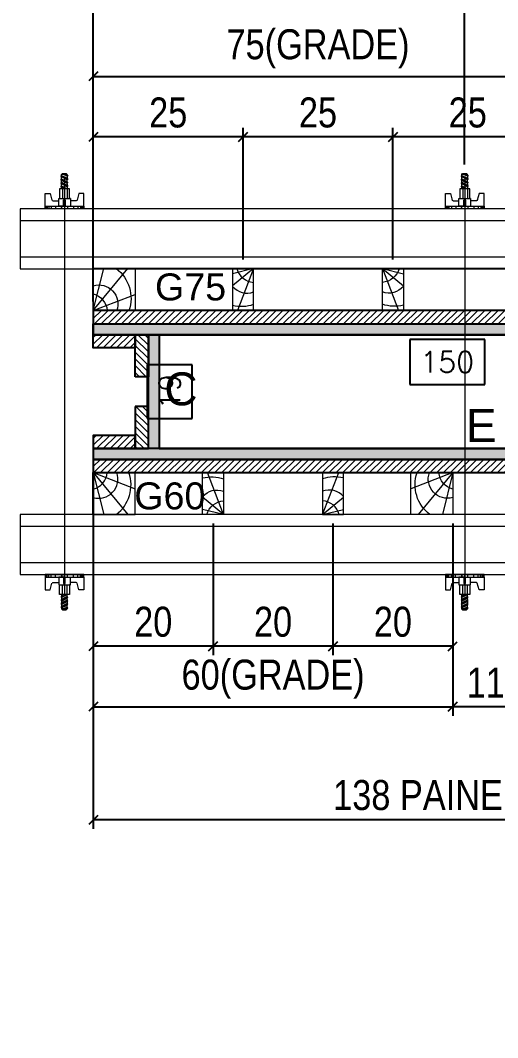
# Model space of a CAD drawing. Header units: millimetres. Extents: x 1945 to 8225, y 304 to 15137.
# Drawn here: x 7068.7 to 7228, y 7732.9 to 8072.3 of the extents above; entities that cross this region are included whole.
import ezdxf
from ezdxf.enums import TextEntityAlignment as Align

# ---------------------------------------------------------------- set-up
doc = ezdxf.new("R2010")
doc.units = ezdxf.units.MM
for name, color, linetype, lineweight in [('CONCRETO', 251, 'Continuous', 25), ('Hachura', 251, 'Continuous', 9), ('Madeira', 126, 'Continuous', 18), ('Perfil Metálico', 224, 'Continuous', 18)]:
    doc.layers.add(name, color=color, linetype=linetype, lineweight=lineweight)
for name, color, linetype in [('COTA', 241, 'Continuous'), ('MEIO_PONT', 93, 'Continuous'), ('Painéis', 200, 'Continuous'), ('SARRAFO', 251, 'Continuous'), ('TEXTO_GERAL', 7, 'Continuous')]:
    doc.layers.add(name, color=color, linetype=linetype)
doc.styles.add('ARIAL', font='arial.ttf')
doc.styles.add('COTA TECNICA 2X', font='techl___.ttf', dxfattribs={"height": 10})
doc.styles.add('ROMANS', font='romans.shx')
doc.styles.add('SANSSERIF', font='sas_____.pfb')
doc.dimstyles.new('Cota Seção interna', dxfattribs={"dimtxt": 7, "dimasz": 6, "dimexe": 0.18, "dimexo": 2, "dimgap": -4, "dimtad": 3, "dimdec": 1, "dimlfac": 0.5, "dimzin": 12, "dimdsep": 46, "dimtxsty": 'ROMANS', "dimblk": 'ARCHTICK', "dimcen": 0.09, "dimse1": 1, "dimse2": 1, "dimsd1": 1, "dimsd2": 1, "dimclrd": 180, "dimclre": 5, "dimclrt": 1, "dimadec": 0, "dimazin": 3, "dimtfac": 1, "dimtdec": 1, "dimtofl": 0, "dimtmove": 0, "dimatfit": 3, "dimldrblk": 'ARCHTICK', "dimfxl": 1, "dimtolj": 1, "dimtzin": 0, "dimarcsym": 0})
doc.dimstyles.new('SECAO PILAR', dxfattribs={"dimtxt": 10, "dimasz": 3, "dimexe": 3, "dimexo": 3, "dimgap": 3, "dimtad": 1, "dimdec": 1, "dimlfac": 0.5, "dimzin": 12, "dimdsep": 46, "dimtxsty": 'COTA TECNICA 2X', "dimblk1": 'OBLIQUE', "dimblk2": 'OBLIQUE', "dimsah": 1, "dimcen": 0.9, "dimclrd": 256, "dimclre": 256, "dimclrt": 256, "dimadec": 1, "dimazin": 3, "dimtfac": 1, "dimtdec": 1, "dimtmove": 0, "dimatfit": 3, "dimfxl": 1, "dimtolj": 1, "dimtzin": 12, "dimarcsym": 0})
pattern_1 = [(45, (16760.9936, 30087.8142), (-1.12253202, 1.12253202), [])]
pattern_2 = [(135, (-15272.7664, 16329.9579), (-1.12253202, -1.12253202), [])]
pattern_3 = [(45, (16829.9936, 30095.8142), (-1.12253202, 1.12253202), [])]

# ---------------------------------------------------------------- blocks, each defined once
blk = doc.blocks.new('*D708')
at = {"layer": 'COTA', "color": 180, "lineweight": -2, "transparency": 16777216}
for p, q in [((7126.05, 7957.42), (7111.05, 7957.42)), ((7111.05, 7957.42), (7111.05, 7939.42)), ((7126.05, 7939.42), (7126.05, 7957.42)), ((7111.05, 7939.42), (7126.05, 7939.42))]:
    blk.add_line(p, q, dxfattribs=at)
at = {"layer": 'Defpoints', "color": 0, "transparency": 16777216}
for p in [(7115.05, 7967.42), (7130.05, 7967.42), (7115.05, 7929.42)]:
    blk.add_point(p, dxfattribs=at)
at = {"layer": 'COTA', "color": 1, "transparency": 16777216, "insert": (7118.55, 7948.42), "char_height": 7, "attachment_point": 5, "rotation": 90, "style": 'ROMANS'}
blk.add_mtext('\\A1;19', dxfattribs=at)
blk = doc.blocks.new('_ArchTick')
at = {"color": 0, "linetype": 'ByBlock', "const_width": 0.15}
blk.add_lwpolyline([(-0.5, -0.5), (0.5, 0.5)], dxfattribs=at)
blk = doc.blocks.new('C')
at = {"layer": 'Hachura', "color": 0}
for p, q in [((0, 3.22), (0, -3.22)), ((0.45, 3.22), (0, 3.22)), ((0.46, 3.16), (0, 3.16)), ((0.46, 3.05), (0, 3.05)), ((0.46, 2.88), (0, 2.88)), ((0, 2.75), (0, -1.16)), ((0.46, 2.65), (0, 2.65)), ((0.46, 2.23), (0, 2.23)), ((0.45, -3.23), (0.45, 3.22)), ((0.45, 3.22), (2.58, 3.22)), ((1.35, 1.94), (1.35, 0.96)), ((2.58, 2.39), (1.47, 2.09)), ((2.58, 3.22), (2.58, 2.39)), ((0.46, 1.51), (0, 1.51)), ((0.39, 0.49), (0.17, 0.49)), ((1.74, 0.97), (0.45, 0.97)), ((1.45, 0.1), (0.45, 0.1)), ((1.74, -0.97), (1.74, 0.97)), ((1.74, 0.97), (1.74, 0.84)), ((1.74, 0.97), (1.74, 0.84)), ((1.74, 0.84), (3.35, 0.84)), ((3.35, 0.45), (1.74, 0.45)), ((3.32, 0.84), (3.32, -0.84)), ((3.35, 0.84), (3.35, -0.84)), ((3.68, 0.45), (3.35, 0.45)), ((3.84, -0.52), (3.35, 0.45)), ((3.35, 0.06), (3.67, -0.57)), ((3.68, 0.45), (4.16, -0.52)), ((3.72, 0.5), (4.25, -0.57)), ((4.37, -0.55), (3.83, 0.53)), ((4.15, 0.45), (3.93, 0.45)), ((4.42, -0.52), (3.93, 0.45)), ((4.15, 0.45), (4.26, 0.45)), ((4.26, 0.45), (4.74, -0.52)), ((4.3, 0.5), (4.83, -0.57)), ((4.95, -0.55), (4.41, 0.53)), ((4.51, 0.45), (4.84, 0.45)), ((5, -0.52), (4.51, 0.45)), ((4.84, 0.45), (5.32, -0.52)), ((4.88, 0.5), (5.41, -0.57)), ((5.53, -0.55), (4.99, 0.53)), ((5.58, -0.52), (5.09, 0.45)), ((5.42, 0.45), (5.09, 0.45)), ((5.58, -0.52), (5.09, 0.45)), ((5.42, 0.45), (5.74, -0.19)), ((5.46, 0.5), (5.74, -0.07)), ((5.74, 0.19), (5.57, 0.53)), ((5.74, 0.32), (5.68, 0.45)), ((5.68, 0.45), (5.74, 0.45)), ((5.74, 0.45), (5.9, 0.29)), ((5.74, 0.45), (5.74, -0.52)), ((5.9, -0.36), (5.9, 0.29)), ((0.45, 0), (0, 0)), ((0.46, -1.52), (0, -1.52)), ((0.08, -0.48), (0.29, -0.48)), ((0.29, -0.48), (0.4, -0.48)), ((0.45, 0), (0.45, -0.97)), ((0.45, -0.16), (1.45, -0.16)), ((0.45, -0.65), (0.45, -0.32)), ((0.45, -3.23), (0.45, -0.65)), ((0.45, -0.97), (1.74, -0.97)), ((1.35, -1.94), (1.35, -0.97)), ((3.35, -0.32), (1.74, -0.32)), ((3.35, -0.84), (1.74, -0.84)), ((3.35, -0.07), (3.58, -0.52)), ((3.35, -0.52), (3.58, -0.52)), ((3.84, -0.52), (4.16, -0.52)), ((4.42, -0.52), (4.74, -0.52)), ((4.63, -0.52), (4.74, -0.52)), ((5, -0.52), (5.32, -0.52)), ((5.58, -0.52), (5.74, -0.52)), ((5.74, -0.52), (5.9, -0.36)), ((5.74, -0.52), (5.74, -0.52)), ((0.46, -2.23), (0, -2.23)), ((0.46, -2.65), (0, -2.65)), ((0.46, -2.88), (0, -2.88)), ((0.46, -3.05), (0, -3.05)), ((0.46, -3.16), (0, -3.16)), ((0, -3.22), (2.57, -3.22)), ((2.58, -2.39), (1.47, -2.1)), ((2.58, -3.23), (2.58, -2.39))]:
    blk.add_line(p, q, dxfattribs=at)
for centre, radius, start, end in [((1.52, 1.94), 0.161, 104.7436, 180), ((1.44, -0.03), 0.129, 272.695, 87.305), ((3.81, 0.39), 0.143, 25.5688, 154.4312), ((4.39, 0.39), 0.143, 25.5688, 154.4312), ((4.97, 0.39), 0.143, 25.5688, 154.4312), ((5.55, 0.39), 0.143, 25.5688, 154.4312), ((0.17, -0.37), 0.174, 221.744, 317.8592), ((3.71, -0.4), 0.174, 222.1408, 318.256), ((4.29, -0.4), 0.174, 222.1408, 318.256), ((4.87, -0.4), 0.174, 222.1408, 318.256), ((5.45, -0.4), 0.174, 222.1408, 318.256), ((5.61, -0.4), 0.174, 317.8592, 318.256), ((1.52, -1.94), 0.161, 180, 255.2564)]:
    blk.add_arc(centre, radius, start, end, dxfattribs=at)
blk = doc.blocks.new('_Oblique')
at = {"color": 0, "linetype": 'ByBlock', "lineweight": -2}
blk.add_line((-0.5, -0.5), (0.5, 0.5), dxfattribs=at)
blk = doc.blocks.new('*D710')
at = {"layer": 'COTA', "lineweight": -2, "transparency": 16777216}
for p, q in [((7093.05, 7978.47), (7093.05, 8125.83)), ((7415.05, 7978.42), (7415.05, 8125.83)), ((7093.05, 8122.83), (7415.05, 8122.83))]:
    blk.add_line(p, q, dxfattribs=at)
at = {"layer": 'Defpoints', "color": 0, "transparency": 16777216}
for p in [(7415.05, 8122.83), (7093.05, 7975.47), (7415.05, 7975.42)]:
    blk.add_point(p, dxfattribs=at)
at = {"layer": 'COTA', "lineweight": -2, "transparency": 16777216, "xscale": 3, "yscale": 3, "zscale": 3, "rotation": 180}
blk.add_blockref('_Oblique', (7093.05, 8122.83), dxfattribs=at)
at = {"layer": 'COTA', "lineweight": -2, "transparency": 16777216, "xscale": 3, "yscale": 3, "zscale": 3}
blk.add_blockref('_Oblique', (7415.05, 8122.83), dxfattribs=at)
at = {"layer": 'COTA', "transparency": 16777216, "insert": (7254.05, 8130.93), "char_height": 10, "attachment_point": 5, "style": 'COTA TECNICA 2X'}
blk.add_mtext('\\A1;161 PAINEL', dxfattribs=at)
blk = doc.blocks.new('*D711')
at = {"layer": 'COTA', "lineweight": -2, "transparency": 16777216}
for p, q in [((7093.05, 7926.42), (7093.05, 7802.55)), ((7369.05, 7926.42), (7369.05, 7802.55)), ((7369.05, 7805.55), (7093.05, 7805.55))]:
    blk.add_line(p, q, dxfattribs=at)
at = {"layer": 'Defpoints', "color": 0, "transparency": 16777216}
for p in [(7093.05, 7929.42), (7369.05, 7929.42), (7093.05, 7805.55)]:
    blk.add_point(p, dxfattribs=at)
at = {"layer": 'COTA', "lineweight": -2, "transparency": 16777216, "xscale": 3, "yscale": 3, "zscale": 3, "rotation": 180}
blk.add_blockref('_Oblique', (7093.05, 7805.55), dxfattribs=at)
at = {"layer": 'COTA', "lineweight": -2, "transparency": 16777216, "xscale": 3, "yscale": 3, "zscale": 3}
blk.add_blockref('_Oblique', (7369.05, 7805.55), dxfattribs=at)
at = {"layer": 'COTA', "transparency": 16777216, "insert": (7204.63, 7813.79), "char_height": 10, "attachment_point": 5, "style": 'COTA TECNICA 2X'}
blk.add_mtext('\\A1;138 PAINEL', dxfattribs=at)
blk = doc.blocks.new('*D716')
at = {"layer": 'COTA', "color": 180, "lineweight": -2, "transparency": 16777216}
for p, q in [((7223.7, 7965.8), (7198.7, 7965.8)), ((7198.7, 7965.8), (7198.7, 7950.8)), ((7223.7, 7950.8), (7223.7, 7965.8)), ((7198.7, 7950.8), (7223.7, 7950.8))]:
    blk.add_line(p, q, dxfattribs=at)
at = {"layer": 'Defpoints', "color": 0, "transparency": 16777216}
for p in [(7115.05, 7967.42), (7415.05, 7967.42), (7415.05, 7946.8)]:
    blk.add_point(p, dxfattribs=at)
at = {"layer": 'COTA', "color": 1, "transparency": 16777216, "insert": (7211.2, 7958.3), "char_height": 7, "attachment_point": 5, "style": 'ROMANS'}
blk.add_mtext('\\A1;150', dxfattribs=at)
blk = doc.blocks.new('*D724')
at = {"layer": 'COTA', "lineweight": -2, "transparency": 16777216}
for p, q in [((7093.05, 7978.47), (7093.05, 8092.3)), ((7216.99, 8024.22), (7216.99, 8092.3)), ((7093.05, 8089.3), (7216.99, 8089.3))]:
    blk.add_line(p, q, dxfattribs=at)
at = {"layer": 'Defpoints', "color": 0, "transparency": 16777216}
for p in [(7216.99, 8089.3), (7216.99, 8021.22), (7093.05, 7975.47)]:
    blk.add_point(p, dxfattribs=at)
at = {"layer": 'COTA', "lineweight": -2, "transparency": 16777216, "xscale": 3, "yscale": 3, "zscale": 3, "rotation": 180}
blk.add_blockref('_Oblique', (7093.05, 8089.3), dxfattribs=at)
at = {"layer": 'COTA', "lineweight": -2, "transparency": 16777216, "xscale": 3, "yscale": 3, "zscale": 3}
blk.add_blockref('_Oblique', (7216.99, 8089.3), dxfattribs=at)
at = {"layer": 'COTA', "transparency": 16777216, "insert": (7155.02, 8097.4), "char_height": 10, "attachment_point": 5, "style": 'COTA TECNICA 2X'}
blk.add_mtext('\\A1;62', dxfattribs=at)
blk = doc.blocks.new('*D725')
at = {"layer": 'COTA', "lineweight": -2, "transparency": 16777216}
for p, q in [((7216.99, 8024.22), (7216.99, 8092.3)), ((7330.99, 8024.22), (7330.99, 8092.3)), ((7216.99, 8089.3), (7330.99, 8089.3))]:
    blk.add_line(p, q, dxfattribs=at)
at = {"layer": 'Defpoints', "color": 0, "transparency": 16777216}
for p in [(7330.99, 8089.3), (7216.99, 8021.22), (7330.99, 8021.22)]:
    blk.add_point(p, dxfattribs=at)
at = {"layer": 'COTA', "lineweight": -2, "transparency": 16777216, "xscale": 3, "yscale": 3, "zscale": 3, "rotation": 180}
blk.add_blockref('_Oblique', (7216.99, 8089.3), dxfattribs=at)
at = {"layer": 'COTA', "lineweight": -2, "transparency": 16777216, "xscale": 3, "yscale": 3, "zscale": 3}
blk.add_blockref('_Oblique', (7330.99, 8089.3), dxfattribs=at)
at = {"layer": 'COTA', "transparency": 16777216, "insert": (7273.99, 8097.41), "char_height": 10, "attachment_point": 5, "style": 'COTA TECNICA 2X'}
blk.add_mtext('\\A1;57', dxfattribs=at)
blk = doc.blocks.new('*D727')
at = {"layer": 'COTA', "color": 180, "lineweight": -2, "transparency": 16777216}
for p, q in [((7274.01, 7948.42), (7251.01, 7948.42)), ((7251.01, 7948.42), (7251.01, 7933.42)), ((7274.01, 7933.42), (7274.01, 7948.42)), ((7251.01, 7933.42), (7274.01, 7933.42))]:
    blk.add_line(p, q, dxfattribs=at)
at = {"layer": 'Defpoints', "color": 0, "transparency": 16777216}
for p in [(7115.05, 7929.42), (7115.05, 7929.42), (7377.05, 7929.42)]:
    blk.add_point(p, dxfattribs=at)
at = {"layer": 'COTA', "color": 1, "transparency": 16777216, "insert": (7262.51, 7940.92), "char_height": 7, "attachment_point": 5, "style": 'ROMANS'}
blk.add_mtext('\\A1;131', dxfattribs=at)
blk = doc.blocks.new('PONTALETE')
at = {"layer": 'Madeira'}
for q in [(2.71, 7), (7, 5.76), (7, 1.74)]:
    blk.add_line((0, 0), q, dxfattribs=at)
blk.add_lwpolyline([(0, 0), (7, 0), (7, 7), (0, 7)], close=True, dxfattribs=at)
for centre, radius, start, end in [((2.04, 0.06), 6.23, 37.2818, 109.0913), ((1.09, 0.9), 3.19, 343.603, 109.9847), ((-0.21, -0.78), 3.09, 14.6322, 86.0383)]:
    blk.add_arc(centre, radius, start, end, dxfattribs=at)
blk = doc.blocks.new('MEIO PONTALETE')
at = {"layer": 'Madeira'}
for q in [(2.71, 7), (3.5, 2.88), (3.5, 0.87)]:
    blk.add_line((0, 0), q, dxfattribs=at)
blk.add_lwpolyline([(0, 0), (3.5, 0), (3.5, 7), (0, 7)], close=True, dxfattribs=at)
for centre, radius, start, end in [((2.04, 0.06), 6.23, 76.4499, 109.0913), ((1.09, 0.9), 3.19, 40.9063, 109.9847), ((-0.21, -0.78), 3.09, 14.6322, 86.0383)]:
    blk.add_arc(centre, radius, start, end, dxfattribs=at)
blk = doc.blocks.new('*D747')
at = {"layer": 'COTA', "lineweight": -2, "transparency": 16777216}
for p, q in [((7193.05, 7992.47), (7193.05, 8036.39)), ((7243.05, 8033.39), (7193.05, 8033.39)), ((7243.05, 7992.47), (7243.05, 8036.39))]:
    blk.add_line(p, q, dxfattribs=at)
at = {"layer": 'Defpoints', "color": 0, "transparency": 16777216}
for p in [(7193.05, 8033.39), (7193.05, 7989.47), (7243.05, 7989.47)]:
    blk.add_point(p, dxfattribs=at)
at = {"layer": 'COTA', "lineweight": -2, "transparency": 16777216, "xscale": 3, "yscale": 3, "zscale": 3, "rotation": 180}
blk.add_blockref('_Oblique', (7193.05, 8033.39), dxfattribs=at)
at = {"layer": 'COTA', "lineweight": -2, "transparency": 16777216, "xscale": 3, "yscale": 3, "zscale": 3}
blk.add_blockref('_Oblique', (7243.05, 8033.39), dxfattribs=at)
at = {"layer": 'COTA', "transparency": 16777216, "insert": (7218.05, 8041.5), "char_height": 10, "attachment_point": 5, "style": 'COTA TECNICA 2X'}
blk.add_mtext('\\A1;25', dxfattribs=at)
blk = doc.blocks.new('*D748')
at = {"layer": 'COTA', "lineweight": -2, "transparency": 16777216}
for p, q in [((7143.05, 7992.47), (7143.05, 8036.39)), ((7193.05, 8033.39), (7143.05, 8033.39)), ((7193.05, 7992.47), (7193.05, 8036.39))]:
    blk.add_line(p, q, dxfattribs=at)
at = {"layer": 'Defpoints', "color": 0, "transparency": 16777216}
for p in [(7143.05, 8033.39), (7143.05, 7989.47), (7193.05, 7989.47)]:
    blk.add_point(p, dxfattribs=at)
at = {"layer": 'COTA', "lineweight": -2, "transparency": 16777216, "xscale": 3, "yscale": 3, "zscale": 3, "rotation": 180}
blk.add_blockref('_Oblique', (7143.05, 8033.39), dxfattribs=at)
at = {"layer": 'COTA', "lineweight": -2, "transparency": 16777216, "xscale": 3, "yscale": 3, "zscale": 3}
blk.add_blockref('_Oblique', (7193.05, 8033.39), dxfattribs=at)
at = {"layer": 'COTA', "transparency": 16777216, "insert": (7168.05, 8041.5), "char_height": 10, "attachment_point": 5, "style": 'COTA TECNICA 2X'}
blk.add_mtext('\\A1;25', dxfattribs=at)
blk = doc.blocks.new('*D749')
at = {"layer": 'COTA', "lineweight": -2, "transparency": 16777216}
for p, q in [((7093.05, 7992.46), (7093.05, 8036.39)), ((7143.05, 8033.39), (7093.05, 8033.39)), ((7143.05, 7992.47), (7143.05, 8036.39))]:
    blk.add_line(p, q, dxfattribs=at)
at = {"layer": 'Defpoints', "color": 0, "transparency": 16777216}
for p in [(7093.05, 8033.39), (7093.05, 7989.46), (7143.05, 7989.47)]:
    blk.add_point(p, dxfattribs=at)
at = {"layer": 'COTA', "lineweight": -2, "transparency": 16777216, "xscale": 3, "yscale": 3, "zscale": 3, "rotation": 180}
blk.add_blockref('_Oblique', (7093.05, 8033.39), dxfattribs=at)
at = {"layer": 'COTA', "lineweight": -2, "transparency": 16777216, "xscale": 3, "yscale": 3, "zscale": 3}
blk.add_blockref('_Oblique', (7143.05, 8033.39), dxfattribs=at)
at = {"layer": 'COTA', "transparency": 16777216, "insert": (7118.05, 8041.5), "char_height": 10, "attachment_point": 5, "style": 'COTA TECNICA 2X'}
blk.add_mtext('\\A1;25', dxfattribs=at)
blk = doc.blocks.new('*D750')
at = {"layer": 'COTA', "lineweight": -2, "transparency": 16777216}
for p, q in [((7093.05, 7992.46), (7093.05, 8056.59)), ((7093.05, 8053.59), (7243.05, 8053.59)), ((7243.05, 7992.44), (7243.05, 8056.59))]:
    blk.add_line(p, q, dxfattribs=at)
at = {"layer": 'Defpoints', "color": 0, "transparency": 16777216}
for p in [(7243.05, 8053.59), (7093.05, 7989.46), (7243.05, 7989.44)]:
    blk.add_point(p, dxfattribs=at)
at = {"layer": 'COTA', "lineweight": -2, "transparency": 16777216, "xscale": 3, "yscale": 3, "zscale": 3, "rotation": 180}
blk.add_blockref('_Oblique', (7093.05, 8053.59), dxfattribs=at)
at = {"layer": 'COTA', "lineweight": -2, "transparency": 16777216, "xscale": 3, "yscale": 3, "zscale": 3}
blk.add_blockref('_Oblique', (7243.05, 8053.59), dxfattribs=at)
at = {"layer": 'COTA', "transparency": 16777216, "insert": (7168.05, 8062.81), "char_height": 10, "attachment_point": 5, "style": 'COTA TECNICA 2X'}
blk.add_mtext('\\A1;75(GRADE)', dxfattribs=at)
blk = doc.blocks.new('*D755')
at = {"layer": 'COTA', "lineweight": -2, "transparency": 16777216}
for p, q in [((7173.05, 7904.42), (7173.05, 7860.5)), ((7213.05, 7904.42), (7213.05, 7860.5)), ((7213.05, 7863.5), (7173.05, 7863.5))]:
    blk.add_line(p, q, dxfattribs=at)
at = {"layer": 'Defpoints', "color": 0, "transparency": 16777216}
for p in [(7173.05, 7907.42), (7213.05, 7907.42), (7173.05, 7863.5)]:
    blk.add_point(p, dxfattribs=at)
at = {"layer": 'COTA', "lineweight": -2, "transparency": 16777216, "xscale": 3, "yscale": 3, "zscale": 3, "rotation": 180}
blk.add_blockref('_Oblique', (7173.05, 7863.5), dxfattribs=at)
at = {"layer": 'COTA', "lineweight": -2, "transparency": 16777216, "xscale": 3, "yscale": 3, "zscale": 3}
blk.add_blockref('_Oblique', (7213.05, 7863.5), dxfattribs=at)
at = {"layer": 'COTA', "transparency": 16777216, "insert": (7193.05, 7871.6), "char_height": 10, "attachment_point": 5, "style": 'COTA TECNICA 2X'}
blk.add_mtext('\\A1;20', dxfattribs=at)
blk = doc.blocks.new('*D756')
at = {"layer": 'COTA', "lineweight": -2, "transparency": 16777216}
for p, q in [((7133.05, 7904.42), (7133.05, 7860.5)), ((7173.05, 7904.42), (7173.05, 7860.5)), ((7173.05, 7863.5), (7133.05, 7863.5))]:
    blk.add_line(p, q, dxfattribs=at)
at = {"layer": 'Defpoints', "color": 0, "transparency": 16777216}
for p in [(7133.05, 7907.42), (7173.05, 7907.42), (7133.05, 7863.5)]:
    blk.add_point(p, dxfattribs=at)
at = {"layer": 'COTA', "lineweight": -2, "transparency": 16777216, "xscale": 3, "yscale": 3, "zscale": 3, "rotation": 180}
blk.add_blockref('_Oblique', (7133.05, 7863.5), dxfattribs=at)
at = {"layer": 'COTA', "lineweight": -2, "transparency": 16777216, "xscale": 3, "yscale": 3, "zscale": 3}
blk.add_blockref('_Oblique', (7173.05, 7863.5), dxfattribs=at)
at = {"layer": 'COTA', "transparency": 16777216, "insert": (7153.05, 7871.6), "char_height": 10, "attachment_point": 5, "style": 'COTA TECNICA 2X'}
blk.add_mtext('\\A1;20', dxfattribs=at)
blk = doc.blocks.new('*D757')
at = {"layer": 'COTA', "lineweight": -2, "transparency": 16777216}
for p, q in [((7093.05, 7904.43), (7093.05, 7860.5)), ((7133.05, 7904.42), (7133.05, 7860.5)), ((7133.05, 7863.5), (7093.05, 7863.5))]:
    blk.add_line(p, q, dxfattribs=at)
at = {"layer": 'Defpoints', "color": 0, "transparency": 16777216}
for p in [(7093.05, 7907.43), (7133.05, 7907.42), (7093.05, 7863.5)]:
    blk.add_point(p, dxfattribs=at)
at = {"layer": 'COTA', "lineweight": -2, "transparency": 16777216, "xscale": 3, "yscale": 3, "zscale": 3, "rotation": 180}
blk.add_blockref('_Oblique', (7093.05, 7863.5), dxfattribs=at)
at = {"layer": 'COTA', "lineweight": -2, "transparency": 16777216, "xscale": 3, "yscale": 3, "zscale": 3}
blk.add_blockref('_Oblique', (7133.05, 7863.5), dxfattribs=at)
at = {"layer": 'COTA', "transparency": 16777216, "insert": (7113.05, 7871.6), "char_height": 10, "attachment_point": 5, "style": 'COTA TECNICA 2X'}
blk.add_mtext('\\A1;20', dxfattribs=at)
blk = doc.blocks.new('*D758')
at = {"layer": 'COTA', "lineweight": -2, "transparency": 16777216}
for p, q in [((7093.05, 7904.43), (7093.05, 7840.3)), ((7213.05, 7904.45), (7213.05, 7840.3)), ((7093.05, 7843.3), (7213.05, 7843.3))]:
    blk.add_line(p, q, dxfattribs=at)
at = {"layer": 'Defpoints', "color": 0, "transparency": 16777216}
for p in [(7093.05, 7907.43), (7213.05, 7907.45), (7213.05, 7843.3)]:
    blk.add_point(p, dxfattribs=at)
at = {"layer": 'COTA', "lineweight": -2, "transparency": 16777216, "xscale": 3, "yscale": 3, "zscale": 3, "rotation": 180}
blk.add_blockref('_Oblique', (7093.05, 7843.3), dxfattribs=at)
at = {"layer": 'COTA', "lineweight": -2, "transparency": 16777216, "xscale": 3, "yscale": 3, "zscale": 3}
blk.add_blockref('_Oblique', (7213.05, 7843.3), dxfattribs=at)
at = {"layer": 'COTA', "transparency": 16777216, "insert": (7153.05, 7852.52), "char_height": 10, "attachment_point": 5, "style": 'COTA TECNICA 2X'}
blk.add_mtext('\\A1;60(GRADE)', dxfattribs=at)
blk = doc.blocks.new('*D1521')
at = {"layer": 'COTA', "lineweight": -2, "transparency": 16777216}
for p, q in [((7213.05, 7904.45), (7213.05, 7840.3)), ((7235.04, 7904.41), (7235.04, 7840.3)), ((7235.04, 7843.3), (7213.05, 7843.3))]:
    blk.add_line(p, q, dxfattribs=at)
at = {"layer": 'Defpoints', "color": 0, "transparency": 16777216}
for p in [(7213.05, 7907.45), (7235.04, 7907.41), (7213.05, 7843.3)]:
    blk.add_point(p, dxfattribs=at)
at = {"layer": 'COTA', "lineweight": -2, "transparency": 16777216, "xscale": 3, "yscale": 3, "zscale": 3, "rotation": 180}
blk.add_blockref('_Oblique', (7213.05, 7843.3), dxfattribs=at)
at = {"layer": 'COTA', "lineweight": -2, "transparency": 16777216, "xscale": 3, "yscale": 3, "zscale": 3}
blk.add_blockref('_Oblique', (7235.04, 7843.3), dxfattribs=at)
at = {"layer": 'COTA', "transparency": 16777216, "insert": (7224.05, 7851.36), "char_height": 10, "attachment_point": 5, "style": 'COTA TECNICA 2X'}
blk.add_mtext('\\A1;11', dxfattribs=at)

msp = doc.modelspace()

# ---------------------------------------------------------------- hatches: boundary and pattern name
at = {"layer": 'Hachura'}
h = msp.add_hatch(dxfattribs=at)
h.set_pattern_fill('ANSI31', color=256, scale=0.5, angle=360, style=0)
h.set_pattern_definition(pattern_3)
h.paths.add_polyline_path([(7093.05, 7971.02), (7093.05, 7975.42), (7415.05, 7975.42), (7415.05, 7971.02)])
h = msp.add_hatch(color=256, dxfattribs=at)
h.dxf.hatch_style = 1
h.paths.add_polyline_path([(7093.05, 7967.42), (7093.05, 7971.02), (7415.05, 7971.02), (7415.05, 7967.42)])
h = msp.add_hatch(dxfattribs=at)
h.set_pattern_fill('ANSI31', color=256, scale=0.5, angle=360, style=0)
h.set_pattern_definition(pattern_1)
h.paths.add_polyline_path([(7107.05, 7963.02), (7107.05, 7967.42), (7093.05, 7967.42), (7093.05, 7963.02)])
h = msp.add_hatch(dxfattribs=at)
h.set_pattern_fill('ANSI31', color=256, scale=0.5, angle=450, style=0)
h.set_pattern_definition(pattern_2)
h.paths.add_polyline_path([(7111.45, 7967.42), (7107.05, 7967.42), (7107.05, 7953.42), (7111.45, 7953.42)])
h = msp.add_hatch(color=256, dxfattribs=at)
h.dxf.hatch_style = 1
h.paths.add_polyline_path([(7111.45, 7967.42), (7115.05, 7967.42), (7115.05, 7929.42), (7111.45, 7929.42)])
h = msp.add_hatch(dxfattribs=at)
h.set_pattern_fill('ANSI31', color=256, scale=0.5, angle=450, style=0)
h.set_pattern_definition(pattern_2)
h.paths.add_polyline_path([(7111.45, 7929.42), (7107.05, 7929.42), (7107.05, 7943.42), (7111.45, 7943.42)])
h = msp.add_hatch(dxfattribs=at)
h.set_pattern_fill('ANSI31', color=256, scale=0.5, angle=360, style=0)
h.set_pattern_definition(pattern_1)
h.paths.add_polyline_path([(7107.05, 7933.82), (7107.05, 7929.42), (7093.05, 7929.42), (7093.05, 7933.82)])
h = msp.add_hatch(color=256, dxfattribs=at)
h.dxf.hatch_style = 1
h.paths.add_polyline_path([(7093.05, 7925.82), (7093.05, 7929.42), (7369.05, 7929.42), (7369.05, 7925.82)])
h = msp.add_hatch(dxfattribs=at)
h.set_pattern_fill('ANSI31', color=256, scale=0.5, angle=360, style=0)
h.set_pattern_definition(pattern_3)
h.paths.add_polyline_path([(7093.05, 7921.42), (7093.05, 7925.82), (7369.05, 7925.82), (7369.05, 7921.42)])

# ---------------------------------------------------------------- linework, layer by layer
at = {"layer": 'CONCRETO', "color": 2}
msp.add_lwpolyline([(7115.05, 7967.42), (7115.05, 7929.42), (7377.05, 7929.42), (7377.05, 7507.42), (7415.05, 7507.42), (7415.05, 7967.42)], close=True, dxfattribs=at)
at = {"layer": 'Hachura'}
for p, q in [((7083.45, 8020.22), (7083.44, 7880.42)), ((7217.05, 8020.2), (7217.04, 7880.4))]:
    msp.add_line(p, q, dxfattribs=at)
at = {"layer": 'Madeira'}
for points in [[(7243.05, 7975.47), (7243.05, 7989.47), (7093.05, 7989.47), (7093.05, 7975.47)], [(7213.05, 7921.42), (7213.05, 7907.42), (7093.05, 7907.42), (7093.05, 7921.42)]]:
    msp.add_lwpolyline(points, close=True, dxfattribs=at)
at = {"layer": 'MEIO_PONT'}
msp.add_lwpolyline([(7093.05, 7907.42), (7093.05, 7921.42), (7093.05, 7921.42), (7093.05, 7907.42)], close=True, dxfattribs=at)
at = {"layer": 'Painéis'}
for points in [[(7415.05, 7967.42), (7093.05, 7967.42), (7093.05, 7971.02), (7415.05, 7971.02)], [(7111.45, 7967.42), (7115.05, 7967.42), (7115.05, 7929.42), (7111.45, 7929.42)], [(7369.05, 7929.42), (7093.05, 7929.42), (7093.05, 7925.82), (7369.05, 7925.82)]]:
    msp.add_lwpolyline(points, close=True, dxfattribs=at)
at = {"layer": 'Perfil Metálico'}
for points in [[(7462.96, 7989.42), (7462.96, 8009.42), (7068.68, 8009.42), (7068.68, 7989.42)], [(7068.68, 8005.42), (7068.68, 7993.42), (7462.96, 7993.42), (7462.96, 8005.42)], [(7355.05, 7887.42), (7355.05, 7907.42), (7068.68, 7907.42), (7068.68, 7887.42)], [(7068.68, 7903.42), (7068.68, 7891.42), (7355.05, 7891.42), (7355.05, 7903.42)]]:
    msp.add_lwpolyline(points, close=True, dxfattribs=at)
at = {"layer": 'SARRAFO'}
msp.add_line((7415.05, 7975.42), (7093.05, 7975.47), dxfattribs=at)
msp.add_lwpolyline([(7093.05, 7975.47), (7093.05, 7967.42), (7415.05, 7967.42), (7415.05, 7975.42)], dxfattribs=at)
for points in [[(7093.05, 7967.42), (7107.05, 7967.42), (7107.05, 7963.02), (7093.05, 7963.02)], [(7107.05, 7953.42), (7107.05, 7967.42), (7111.45, 7967.42), (7111.45, 7953.42)], [(7107.05, 7943.42), (7107.05, 7929.42), (7111.45, 7929.42), (7111.45, 7943.42)], [(7093.05, 7929.42), (7107.05, 7929.42), (7107.05, 7933.82), (7093.05, 7933.82)], [(7369.05, 7925.82), (7093.05, 7925.82), (7093.05, 7921.42), (7369.05, 7921.42)]]:
    msp.add_lwpolyline(points, close=True, dxfattribs=at)

# ---------------------------------------------------------------- block references
at = {"layer": 'Hachura', "linetype": 'Continuous', "yscale": 2, "zscale": 2, "rotation": 270}
for p, xscale in [((7083.45, 8009.42), -2), ((7217.06, 8009.42), -2), ((7083.45, 7887.42), 2), ((7217.05, 7887.42), 2)]:
    msp.add_blockref('C', p, dxfattribs=dict(at, xscale=xscale))
at = {"layer": 'MEIO_PONT'}
for name, p, xscale, yscale, zscale, rotation in [('PONTALETE', (7093.05, 7975.47), -2, 2, 2, 270.0000000000001), ('MEIO PONTALETE', (7146.55, 7989.47), 1.999999997962732, 1.999999997962732, 1.999999997962732, 180), ('MEIO PONTALETE', (7189.55, 7989.47), -1.999999997962732, 1.999999997962732, 1.999999997962732, 180), ('PONTALETE', (7093.05, 7921.42), 2, 2, 2, 269.9999999999999), ('PONTALETE', (7213.05, 7921.42), -2, 2, 2, 90)]:
    msp.add_blockref(name, p, dxfattribs=dict(at, xscale=xscale, yscale=yscale, zscale=zscale, rotation=rotation))
at = {"layer": 'MEIO_PONT', "yscale": 1.999999997962732, "zscale": 1.999999997962732}
for p, xscale in [((7136.55, 7907.42), -1.999999997962732), ((7169.55, 7907.42), 1.999999997962732)]:
    msp.add_blockref('MEIO PONTALETE', p, dxfattribs=dict(at, xscale=xscale))

# ---------------------------------------------------------------- texts
at = {"layer": 'TEXTO_GERAL', "color": 0, "linetype": 'Continuous', "style": 'SANSSERIF'}
for s, p in [('G75', (7113.63, 7983.36)), ('G60', (7106.71, 7913.65))]:
    msp.add_text(s, height=9, dxfattribs=at).set_placement(p, align=Align.MIDDLE_LEFT)
at = {"layer": 'TEXTO_GERAL', "style": 'ARIAL'}
for s, p in [('C', (7122.3, 7949.35)), ('E', (7222.55, 7937.13))]:
    msp.add_text(s, height=11, dxfattribs=at).set_placement(p, align=Align.MIDDLE_CENTER)

# ---------------------------------------------------------------- dimensions: what is measured, and where the dimension line sits
at = {"layer": 'COTA'}
dim = msp.add_linear_dim(base=(7415.05, 8122.83), p1=(7093.05, 7975.47), p2=(7415.05, 7975.42), text='<> PAINEL', dimstyle='SECAO PILAR', dxfattribs=at)
dim.commit()
dim.dimension.update_dxf_attribs({"geometry": '*D710', "text_midpoint": (7254.05, 8130.93)})
for base, p1, p2, picture, middle in [((7216.99, 8089.3), (7093.05, 7975.47), (7216.99, 8021.22), '*D724', (7155.02, 8097.4)), ((7330.99, 8089.3), (7216.99, 8021.22), (7330.99, 8021.22), '*D725', (7273.99, 8097.41)), ((7093.05, 8033.39), (7143.05, 7989.47), (7093.05, 7989.46), '*D749', (7118.05, 8041.5)), ((7143.05, 8033.39), (7193.05, 7989.47), (7143.05, 7989.47), '*D748', (7168.05, 8041.5)), ((7193.05, 8033.39), (7243.05, 7989.47), (7193.05, 7989.47), '*D747', (7218.05, 8041.5)), ((7093.05, 7863.5), (7133.05, 7907.42), (7093.05, 7907.43), '*D757', (7113.05, 7871.6)), ((7133.05, 7863.5), (7173.05, 7907.42), (7133.05, 7907.42), '*D756', (7153.05, 7871.6)), ((7173.05, 7863.5), (7213.05, 7907.42), (7173.05, 7907.42), '*D755', (7193.05, 7871.6)), ((7213.05, 7843.3), (7235.04, 7907.41), (7213.05, 7907.45), '*D1521', (7224.05, 7851.36))]:
    dim = msp.add_linear_dim(base=base, p1=p1, p2=p2, angle=180, dimstyle='SECAO PILAR', dxfattribs=at)
    dim.commit()
    dim.dimension.update_dxf_attribs({"geometry": picture, "text_midpoint": middle})
for base, p1, p2, picture, middle in [((7243.05, 8053.59), (7093.05, 7989.46), (7243.05, 7989.44), '*D750', (7168.05, 8062.81)), ((7213.05, 7843.3), (7093.05, 7907.43), (7213.05, 7907.45), '*D758', (7153.05, 7852.52))]:
    dim = msp.add_linear_dim(base=base, p1=p1, p2=p2, angle=180, text='<>(GRADE)', dimstyle='SECAO PILAR', dxfattribs=at)
    dim.commit()
    dim.dimension.update_dxf_attribs({"geometry": picture, "text_midpoint": middle})
for base, p1, p2, angle, picture, middle in [((7130.05, 7967.42), (7115.05, 7929.42), (7115.05, 7967.42), 90, '*D708', (7130.05, 7948.42)), ((7415.05, 7946.8), (7115.05, 7967.42), (7415.05, 7967.42), 180, '*D716', (7211.2, 7946.8)), ((7115.05, 7929.42), (7377.05, 7929.42), (7115.05, 7929.42), 180, '*D727', (7262.51, 7929.42))]:
    dim = msp.add_linear_dim(base=base, p1=p1, p2=p2, angle=angle, dimstyle='Cota Seção interna', dxfattribs=at)
    dim.commit()
    dim.dimension.update_dxf_attribs({"geometry": picture, "text_midpoint": middle, "dimtype": 160})
dim = msp.add_linear_dim(base=(7093.05, 7805.55), p1=(7369.05, 7929.42), p2=(7093.05, 7929.42), text='<> PAINEL', dimstyle='SECAO PILAR', dxfattribs=at)
dim.commit()
dim.dimension.update_dxf_attribs({"geometry": '*D711', "text_midpoint": (7204.63, 7805.55), "dimtype": 160})

doc.saveas('drawing.dxf')
